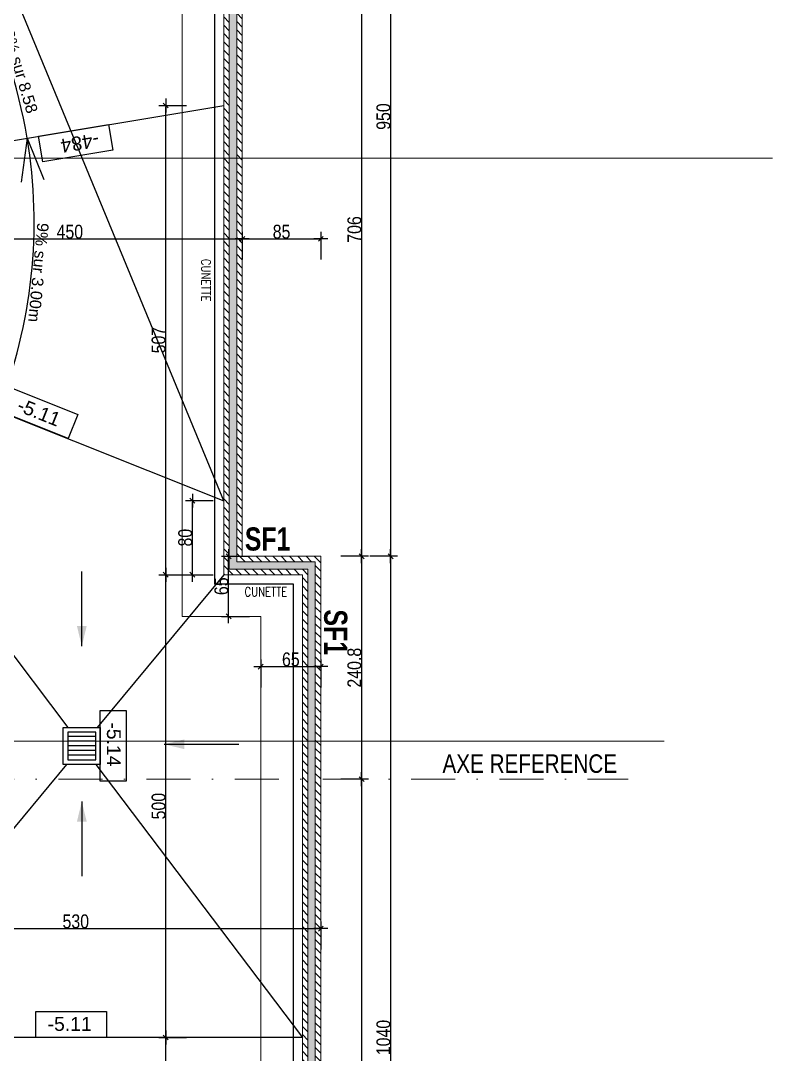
# Model space of a CAD drawing. Header units: centimetres. Extents: x -4990 to 114398, y -61489 to -12305.
# Drawn here: x 66987 to 67800, y -20001 to -18884 of the extents above; entities that cross this region are included whole.
import ezdxf
from ezdxf.enums import TextEntityAlignment as Align

# ---------------------------------------------------------------- set-up
doc = ezdxf.new("R2010")
doc.units = ezdxf.units.CM
doc.header["$LTSCALE"] = 0.5
doc.linetypes.add('TIRETPT2', pattern=[12.7, 6.35, -3.175, 0, -3.175])
doc.layers.get('DEFPOINTS').update_dxf_attribs({"linetype": 'CONTINUOUS'})
for name, color, linetype in [('01_cote_gen', 4, 'CONTINUOUS'), ('01_linteaux', 2, 'CONTINUOUS'), ('01_poch_murs', 253, 'CONTINUOUS'), ('01_texte', 230, 'CONTINUOUS'), ('AA_COTES', 2, 'CONTINUOUS')]:
    doc.layers.add(name, color=color, linetype=linetype)
doc.layers.add('01_murs_coup', color=5, linetype='CONTINUOUS', lineweight=60)
doc.layers.add('01_sem', color=42, linetype='CONTINUOUS', lineweight=15)
doc.styles.add('ARIAL', font='arial.ttf')
doc.styles.add('impact', font='impact.ttf')
doc.styles.add('MATTE_TXT', font='arial.ttf')
doc.styles.add('SIMPLEX1', font='SIMPLEX.shx', dxfattribs={"width": 0.8, "height": 10})
doc.styles.get("Standard").update_dxf_attribs({"font": 'arial.ttf'})
doc.styles.add('STYLE2', font='ARIALN.TTF')
doc.dimstyles.new('JB50', dxfattribs={"dimscale": 0.1, "dimtxt": 150, "dimasz": 15, "dimexe": 0.1, "dimexo": 0.1, "dimgap": 0.09, "dimtad": 1, "dimdec": 1, "dimdsep": 46, "dimtxsty": 'STYLE2', "dimblk1": 'BOND_G', "dimblk2": 'BOND_D', "dimsah": 1, "dimcen": 1.5, "dimdle": 0.01, "dimse1": 1, "dimse2": 1, "dimclrd": 4, "dimclre": 2, "dimclrt": 6, "dimazin": 2, "dimtfac": 2.333333, "dimtdec": 1, "dimtix": 1, "dimtmove": 2, "dimatfit": 3, "dimldrblk": 'BOND_G', "dimfxl": 1, "dimtolj": 1, "dimtzin": 0, "dimarcsym": 0})
pattern_1 = [(315, (86033.132, 37511.667), (4.49012806, 4.49012806), [])]

# ---------------------------------------------------------------- blocks, each defined once
blk = doc.blocks.new('BOND_G')
at = {"layer": 'AA_COTES', "color": 0}
for p, q in [((0, -5), (0, 15)), ((5, 0), (-5, 0)), ((1.77, 1.77), (-1.77, -1.77))]:
    blk.add_line(p, q, dxfattribs=at)
blk = doc.blocks.new('BOND_D')
at = {"layer": 'AA_COTES', "color": 0}
for p, q in [((5, 0), (-5, 0)), ((-1.77, -1.77), (1.77, 1.77)), ((0, 5), (0, -15))]:
    blk.add_line(p, q, dxfattribs=at)
blk = doc.blocks.new('*D1121')
at = {"layer": '01_cote_gen', "color": 4, "lineweight": -2, "transparency": 16777216}
blk.add_line((67386.8, -19464.6), (67386.8, -20501.6), dxfattribs=at)
at = {"layer": 'DEFPOINTS', "color": 0, "transparency": 16777216}
for p in [(67344, -19463.1), (67344, -20503.1), (67386.8, -20503.1)]:
    blk.add_point(p, dxfattribs=at)
at = {"layer": '01_cote_gen', "color": 4, "lineweight": -2, "transparency": 16777216, "xscale": 1.5, "yscale": 1.5, "zscale": 1.5}
for name, p, rotation in [('BOND_G', (67386.8, -19463.1), 90), ('BOND_D', (67386.8, -20503.1), 270)]:
    blk.add_blockref(name, p, dxfattribs=dict(at, rotation=rotation))
at = {"layer": '01_cote_gen', "color": 6, "transparency": 16777216, "insert": (67379.1, -19983.1), "char_height": 15, "attachment_point": 5, "rotation": 90, "style": 'STYLE2'}
blk.add_mtext('\\A1;1040', dxfattribs=at)
blk = doc.blocks.new('*D1122')
at = {"layer": '01_cote_gen', "color": 4, "lineweight": -2, "transparency": 16777216}
blk.add_line((67386.8, -18514.5), (67386.8, -19461.6), dxfattribs=at)
at = {"layer": 'DEFPOINTS', "color": 0, "transparency": 16777216}
for p in [(67259, -18513), (67344, -19463.1), (67386.8, -19463.1)]:
    blk.add_point(p, dxfattribs=at)
at = {"layer": '01_cote_gen', "color": 4, "lineweight": -2, "transparency": 16777216, "xscale": 1.5, "yscale": 1.5, "zscale": 1.5}
for name, p, rotation in [('BOND_G', (67386.8, -18513), 90), ('BOND_D', (67386.8, -19463.1), 270)]:
    blk.add_blockref(name, p, dxfattribs=dict(at, rotation=rotation))
at = {"layer": '01_cote_gen', "color": 6, "transparency": 16777216, "insert": (67379.1, -18988), "char_height": 15, "attachment_point": 5, "rotation": 90, "style": 'STYLE2'}
blk.add_mtext('\\A1;950', dxfattribs=at)
blk = doc.blocks.new('*D1125')
at = {"layer": '01_cote_gen', "color": 4, "lineweight": -2, "transparency": 16777216}
blk.add_line((67355.4, -18758.5), (67355.4, -19461.6), dxfattribs=at)
at = {"layer": 'DEFPOINTS', "color": 0, "transparency": 16777216}
for p in [(67307, -18757), (67344, -19463.1), (67355.4, -19463.1)]:
    blk.add_point(p, dxfattribs=at)
at = {"layer": '01_cote_gen', "color": 4, "lineweight": -2, "transparency": 16777216, "xscale": 1.5, "yscale": 1.5, "zscale": 1.5}
for name, p, rotation in [('BOND_G', (67355.4, -18757), 90), ('BOND_D', (67355.4, -19463.1), 270)]:
    blk.add_blockref(name, p, dxfattribs=dict(at, rotation=rotation))
at = {"layer": '01_cote_gen', "color": 6, "transparency": 16777216, "insert": (67347.7, -19110), "char_height": 15, "attachment_point": 5, "rotation": 90, "style": 'STYLE2'}
blk.add_mtext('\\A1;706', dxfattribs=at)
blk = doc.blocks.new('*D1126')
at = {"layer": '01_cote_gen', "color": 4, "lineweight": -2, "transparency": 16777216}
blk.add_line((67143.7, -20481.6), (67143.7, -19984.6), dxfattribs=at)
at = {"layer": 'DEFPOINTS', "color": 0, "transparency": 16777216}
for p in [(67143.7, -19983.1), (67198.6, -19983.1), (67198.6, -20483.1)]:
    blk.add_point(p, dxfattribs=at)
at = {"layer": '01_cote_gen', "color": 4, "lineweight": -2, "transparency": 16777216, "xscale": 1.5, "yscale": 1.5, "zscale": 1.5}
for name, p, rotation in [('BOND_D', (67143.7, -19983.1), 90), ('BOND_G', (67143.7, -20483.1), 270)]:
    blk.add_blockref(name, p, dxfattribs=dict(at, rotation=rotation))
at = {"layer": '01_cote_gen', "color": 6, "transparency": 16777216, "insert": (67136, -20233.1), "char_height": 15, "attachment_point": 5, "rotation": 90, "style": 'STYLE2'}
blk.add_mtext('\\A1;500', dxfattribs=at)
blk = doc.blocks.new('*D1127')
at = {"layer": '01_cote_gen', "color": 4, "lineweight": -2, "transparency": 16777216}
blk.add_line((67143.7, -19981.6), (67143.7, -19484.6), dxfattribs=at)
at = {"layer": 'DEFPOINTS', "color": 0, "transparency": 16777216}
for p in [(67143.7, -19483.1), (67216.8, -19483.1), (67179.2, -19983.1)]:
    blk.add_point(p, dxfattribs=at)
at = {"layer": '01_cote_gen', "color": 4, "lineweight": -2, "transparency": 16777216, "xscale": 1.5, "yscale": 1.5, "zscale": 1.5}
for name, p, rotation in [('BOND_D', (67143.7, -19483.1), 90), ('BOND_G', (67143.7, -19983.1), 270)]:
    blk.add_blockref(name, p, dxfattribs=dict(at, rotation=rotation))
at = {"layer": '01_cote_gen', "color": 6, "transparency": 16777216, "insert": (67136, -19733.1), "char_height": 15, "attachment_point": 5, "rotation": 90, "style": 'STYLE2'}
blk.add_mtext('\\A1;500', dxfattribs=at)
blk = doc.blocks.new('*D1156')
at = {"layer": '01_cote_gen', "color": 4, "lineweight": -2, "transparency": 16777216}
blk.add_line((67355.4, -19464.6), (67355.4, -19702.4), dxfattribs=at)
at = {"layer": 'DEFPOINTS', "color": 0, "transparency": 16777216}
for p in [(67332.9, -19463.1), (67332.9, -19703.9), (67355.4, -19703.9)]:
    blk.add_point(p, dxfattribs=at)
at = {"layer": '01_cote_gen', "color": 4, "lineweight": -2, "transparency": 16777216, "xscale": 1.5, "yscale": 1.5, "zscale": 1.5}
for name, p, rotation in [('BOND_G', (67355.4, -19463.1), 90), ('BOND_D', (67355.4, -19703.9), 270)]:
    blk.add_blockref(name, p, dxfattribs=dict(at, rotation=rotation))
at = {"layer": '01_cote_gen', "color": 6, "transparency": 16777216, "insert": (67347.7, -19583.5), "char_height": 15, "attachment_point": 5, "rotation": 90, "style": 'STYLE2'}
blk.add_mtext('\\A1;240.8', dxfattribs=at)
blk = doc.blocks.new('*D1157')
at = {"layer": '01_cote_gen', "color": 4, "lineweight": -2, "transparency": 16777216}
blk.add_line((67355.4, -19705.4), (67355.4, -20501.6), dxfattribs=at)
at = {"layer": 'DEFPOINTS', "color": 0, "transparency": 16777216}
for p in [(67332.9, -19703.9), (67311.4, -20503.1), (67355.4, -20503.1)]:
    blk.add_point(p, dxfattribs=at)
at = {"layer": '01_cote_gen', "color": 4, "lineweight": -2, "transparency": 16777216, "xscale": 1.5, "yscale": 1.5, "zscale": 1.5}
for name, p, rotation in [('BOND_G', (67355.4, -19703.9), 90), ('BOND_D', (67355.4, -20503.1), 270)]:
    blk.add_blockref(name, p, dxfattribs=dict(at, rotation=rotation))
at = {"layer": '01_cote_gen', "color": 6, "transparency": 16777216, "insert": (67347.7, -20103.5), "char_height": 15, "attachment_point": 5, "rotation": 90, "style": 'STYLE2'}
blk.add_mtext('\\A1;799.2', dxfattribs=at)
blk = doc.blocks.new('*D1158')
at = {"layer": '01_cote_gen', "color": 4, "lineweight": -2, "transparency": 16777216}
blk.add_line((67172.5, -19481.6), (67172.5, -19404.5), dxfattribs=at)
at = {"layer": 'DEFPOINTS', "color": 0, "transparency": 16777216}
for p in [(67172.5, -19403), (67206.4, -19403), (67206.4, -19483.1)]:
    blk.add_point(p, dxfattribs=at)
at = {"layer": '01_cote_gen', "color": 4, "lineweight": -2, "transparency": 16777216, "xscale": 1.5, "yscale": 1.5, "zscale": 1.5}
for name, p, rotation in [('BOND_D', (67172.5, -19403), 90), ('BOND_G', (67172.5, -19483.1), 270)]:
    blk.add_blockref(name, p, dxfattribs=dict(at, rotation=rotation))
at = {"layer": '01_cote_gen', "color": 6, "transparency": 16777216, "insert": (67164.8, -19443), "char_height": 15, "attachment_point": 5, "rotation": 90, "style": 'STYLE2'}
blk.add_mtext('\\A1;80', dxfattribs=at)
blk = doc.blocks.new('*D1174')
at = {"layer": '01_cote_gen', "color": 4, "lineweight": -2, "transparency": 16777216}
blk.add_line((66777.9, -19120.1), (67224.9, -19120.1), dxfattribs=at)
at = {"layer": 'DEFPOINTS', "color": 0, "transparency": 16777216}
for p in [(67226.4, -19095.9), (67226.4, -19120.1), (66776.4, -19183.5)]:
    blk.add_point(p, dxfattribs=at)
at = {"layer": '01_cote_gen', "color": 4, "lineweight": -2, "transparency": 16777216, "xscale": 1.5, "yscale": 1.5, "zscale": 1.5, "rotation": 180}
blk.add_blockref('BOND_G', (66776.4, -19120.1), dxfattribs=at)
at = {"layer": '01_cote_gen', "color": 4, "lineweight": -2, "transparency": 16777216, "xscale": 1.5, "yscale": 1.5, "zscale": 1.5}
blk.add_blockref('BOND_D', (67226.4, -19120.1), dxfattribs=at)
at = {"layer": '01_cote_gen', "color": 6, "transparency": 16777216, "insert": (67040, -19112.5), "char_height": 15, "attachment_point": 5, "style": 'STYLE2'}
blk.add_mtext('\\A1;450', dxfattribs=at)
blk = doc.blocks.new('*D1221')
at = {"layer": '01_cote_gen', "color": 4, "lineweight": -2, "transparency": 16777216}
blk.add_line((66782.9, -19865.4), (67309.9, -19865.4), dxfattribs=at)
at = {"layer": 'DEFPOINTS', "color": 0, "transparency": 16777216}
for p in [(67311.4, -19865.4), (67311.4, -19910.5), (66781.4, -19924.9)]:
    blk.add_point(p, dxfattribs=at)
at = {"layer": '01_cote_gen', "color": 4, "lineweight": -2, "transparency": 16777216, "xscale": 1.5, "yscale": 1.5, "zscale": 1.5, "rotation": 180}
blk.add_blockref('BOND_G', (66781.4, -19865.4), dxfattribs=at)
at = {"layer": '01_cote_gen', "color": 4, "lineweight": -2, "transparency": 16777216, "xscale": 1.5, "yscale": 1.5, "zscale": 1.5}
blk.add_blockref('BOND_D', (67311.4, -19865.4), dxfattribs=at)
at = {"layer": '01_cote_gen', "color": 6, "transparency": 16777216, "insert": (67046.4, -19857.7), "char_height": 15, "attachment_point": 5, "style": 'STYLE2'}
blk.add_mtext('\\A1;530', dxfattribs=at)
blk = doc.blocks.new('*D1249')
at = {"layer": '01_cote_gen', "color": 4, "lineweight": -2, "transparency": 16777216}
blk.add_line((67227.9, -19120.1), (67309.9, -19120.1), dxfattribs=at)
at = {"layer": 'DEFPOINTS', "color": 0, "transparency": 16777216}
for p in [(67311.4, -19120.1), (67226.4, -19437.3), (67311.4, -19463.1)]:
    blk.add_point(p, dxfattribs=at)
at = {"layer": '01_cote_gen', "color": 4, "lineweight": -2, "transparency": 16777216, "xscale": 1.5, "yscale": 1.5, "zscale": 1.5, "rotation": 180}
blk.add_blockref('BOND_G', (67226.4, -19120.1), dxfattribs=at)
at = {"layer": '01_cote_gen', "color": 4, "lineweight": -2, "transparency": 16777216, "xscale": 1.5, "yscale": 1.5, "zscale": 1.5}
blk.add_blockref('BOND_D', (67311.4, -19120.1), dxfattribs=at)
at = {"layer": '01_cote_gen', "color": 6, "transparency": 16777216, "insert": (67268.9, -19112.5), "char_height": 15, "attachment_point": 5, "style": 'STYLE2'}
blk.add_mtext('\\A1;85', dxfattribs=at)
blk = doc.blocks.new('*D1334')
at = {"layer": '01_cote_gen', "color": 4, "lineweight": -2, "transparency": 16777216}
blk.add_line((67247.9, -19582.3), (67309.9, -19582.3), dxfattribs=at)
at = {"layer": 'DEFPOINTS', "color": 0, "transparency": 16777216}
for p in [(67246.4, -19583), (67311.4, -19582.3), (67311.4, -19583)]:
    blk.add_point(p, dxfattribs=at)
at = {"layer": '01_cote_gen', "color": 4, "lineweight": -2, "transparency": 16777216, "xscale": 1.5, "yscale": 1.5, "zscale": 1.5, "rotation": 180}
blk.add_blockref('BOND_G', (67246.4, -19582.3), dxfattribs=at)
at = {"layer": '01_cote_gen', "color": 4, "lineweight": -2, "transparency": 16777216, "xscale": 1.5, "yscale": 1.5, "zscale": 1.5}
blk.add_blockref('BOND_D', (67311.4, -19582.3), dxfattribs=at)
at = {"layer": '01_cote_gen', "color": 6, "transparency": 16777216, "insert": (67278.9, -19574.6), "char_height": 15, "attachment_point": 5, "style": 'STYLE2'}
blk.add_mtext('\\A1;65', dxfattribs=at)
blk = doc.blocks.new('*D1335')
at = {"layer": '01_cote_gen', "color": 4, "lineweight": -2, "transparency": 16777216}
blk.add_line((67211.6, -19526.5), (67211.6, -19464.6), dxfattribs=at)
at = {"layer": 'DEFPOINTS', "color": 0, "transparency": 16777216}
for p in [(67211.6, -19463.1), (67226.4, -19463.1), (67212.1, -19528)]:
    blk.add_point(p, dxfattribs=at)
at = {"layer": '01_cote_gen', "color": 4, "lineweight": -2, "transparency": 16777216, "xscale": 1.5, "yscale": 1.5, "zscale": 1.5}
for name, p, rotation in [('BOND_D', (67211.6, -19463.1), 90), ('BOND_G', (67211.6, -19528), 270)]:
    blk.add_blockref(name, p, dxfattribs=dict(at, rotation=rotation))
at = {"layer": '01_cote_gen', "color": 6, "transparency": 16777216, "insert": (67203.9, -19495.5), "char_height": 15, "attachment_point": 5, "rotation": 90, "style": 'STYLE2'}
blk.add_mtext('\\A1;65', dxfattribs=at)
blk = doc.blocks.new('*D1345')
at = {"layer": '01_poch_murs', "color": 4, "lineweight": -2, "transparency": 16777216}
blk.add_line((67143.7, -19481.6), (67143.7, -18977.5), dxfattribs=at)
at = {"layer": 'DEFPOINTS', "color": 0, "transparency": 16777216}
for p in [(67143.7, -18976), (67206.4, -18976), (67206.4, -19483.1)]:
    blk.add_point(p, dxfattribs=at)
at = {"layer": '01_poch_murs', "color": 4, "lineweight": -2, "transparency": 16777216, "xscale": 1.5, "yscale": 1.5, "zscale": 1.5}
for name, p, rotation in [('BOND_D', (67143.7, -18976), 90), ('BOND_G', (67143.7, -19483.1), 270)]:
    blk.add_blockref(name, p, dxfattribs=dict(at, rotation=rotation))
at = {"layer": '01_poch_murs', "color": 6, "transparency": 16777216, "insert": (67136, -19229.5), "char_height": 15, "attachment_point": 5, "rotation": 90, "style": 'STYLE2'}
blk.add_mtext('\\A1;507', dxfattribs=at)

msp = doc.modelspace()

# ---------------------------------------------------------------- hatches: boundary and pattern name
at = {"layer": '01_poch_murs'}
h = msp.add_hatch(dxfattribs=at)
h.set_pattern_fill('ANSI31', color=256, scale=2, angle=-90)
h.set_pattern_definition(pattern_1)
h.paths.add_polyline_path([(67311.403, -19703.865), (67311.402, -19463.059), (67226.41, -19463.059), (67226.41, -18757.011), (67220.41, -18757.011), (67220.41, -19469.059), (67305.402, -19469.059), (67305.403, -19703.865)])
h.paths.add_polyline_path([(67297.403, -19703.865), (67297.402, -19477.059), (67212.41, -19477.059), (67212.41, -18757.011), (67206.41, -18757.011), (67206.41, -18767.011), (67206.41, -19483.059), (67291.402, -19483.059), (67291.403, -19703.865)])
h = msp.add_hatch(color=256, dxfattribs=at)
h.dxf.hatch_style = 1
h.paths.add_polyline_path([(67305.403, -19703.865), (67305.402, -19469.059), (67220.41, -19469.059), (67220.41, -18756.947), (67212.41, -18756.947), (67212.41, -19477.059), (67297.402, -19477.059), (67297.403, -19703.865)])
h = msp.add_hatch(color=256, dxfattribs=at)
h.dxf.hatch_style = 1
h.paths.add_polyline_path([(67305.405, -20497.059), (67305.403, -19703.865), (67297.403, -19703.865), (67297.405, -20489.059), (66771.401, -20489.059), (66771.401, -20497.059), (66986.401, -20497.059), (66986.401, -20571.059), (66777.401, -20571.059), (66777.401, -20799.51), (66785.401, -20799.155), (66785.401, -20579.059), (66994.401, -20579.059), (66994.401, -20497.059)])
h = msp.add_hatch(dxfattribs=at)
h.set_pattern_fill('ANSI31', color=256, scale=2, angle=-90)
h.set_pattern_definition(pattern_1)
h.paths.add_polyline_path([(67311.405, -20503.059), (67311.403, -19703.865), (67305.403, -19703.865), (67305.405, -20497.059), (66994.401, -20497.059), (66994.401, -20579.059), (66785.401, -20579.059), (66785.401, -20799.155), (66791.401, -20798.889), (66791.401, -20585.059), (67000.401, -20585.059), (67000.401, -20503.059)])
h.paths.add_polyline_path([(67297.405, -20489.059), (67297.403, -19703.865), (67291.403, -19703.865), (67291.405, -20483.059), (66791.401, -20483.059), (66781.401, -20483.059), (66781.401, -20489.059)])

# ---------------------------------------------------------------- linework, layer by layer
at = {"layer": '01_linteaux', "linetype": 'Continuous', "lineweight": 0}
for p, q in [((67212.41, -18498.68), (67212.41, -19477.059)), ((67220.41, -19469.059), (67220.41, -18506.868)), ((67212.41, -19477.059), (67297.402, -19477.059)), ((67305.402, -19469.059), (67220.41, -19469.059)), ((67297.402, -19477.059), (67297.405, -20489.059)), ((67305.405, -20497.059), (67305.402, -19469.059))]:
    msp.add_line(p, q, dxfattribs=at)
at = {"layer": '01_murs_coup', "linetype": 'Continuous', "lineweight": 0}
for p, q in [((67206.41, -18492.539), (67206.41, -19483.059)), ((67226.41, -19463.059), (67226.41, -18513.009)), ((64874.367, -19032.805), (67799.536, -19032.805)), ((67311.402, -19463.059), (67226.41, -19463.059)), ((67311.405, -20503.059), (67311.402, -19463.059)), ((67206.41, -19483.059), (67291.402, -19483.059)), ((67291.402, -19483.059), (67291.405, -20483.059)), ((65190.355, -19662.842), (67682.663, -19662.842))]:
    msp.add_line(p, q, dxfattribs=at)
at = {"layer": '01_murs_coup', "linetype": 'TIRETPT2', "lineweight": 0, "ltscale": 15}
msp.add_line((65883.407, -19703.865), (67643.663, -19703.865), dxfattribs=at)
at = {"layer": '01_sem', "linetype": 'Continuous', "lineweight": 0}
for p, q in [((67161.41, -18787.011), (67161.41, -19528.039)), ((67161.41, -19528.039), (67246.405, -19528.039)), ((67246.405, -19528.039), (67246.405, -20437.539))]:
    msp.add_line(p, q, dxfattribs=at)
at = {"layer": '01_texte'}
for p, q in [((67206.41, -19403.022), (66899.771, -18660.865)), ((67196.41, -18767.011), (67196.41, -19493.059)), ((66786.401, -19045.839), (67206.41, -18976.032)), ((66993.865, -19011.211), (66987.204, -19059.046)), ((66993.865, -19011.211), (67012.013, -19055.968)), ((66786.401, -19235.881), (67206.41, -19403.022)), ((67052.921, -19560.259), (67052.921, -19479.572)), ((67196.41, -19493.059), (67281.402, -19493.059)), ((67281.402, -19493.059), (67281.405, -20473.059)), ((67142.027, -19666.232), (67222.714, -19666.232)), ((67052.921, -19728.026), (67052.921, -19808.713))]:
    msp.add_line(p, q, dxfattribs=at)
at = {"layer": '01_texte', "linetype": 'Continuous', "ltscale": 4}
for p, q in [((66786.401, -19315.866), (67037.782, -19647.982)), ((67206.41, -19483.059), (67069.521, -19647.982)), ((67036.32, -19687.982), (66791.401, -19983.059)), ((67068.059, -19687.982), (67291.405, -19983.059)), ((67291.405, -19983.059), (66791.401, -19983.059))]:
    msp.add_line(p, q, dxfattribs=at)
at = {"layer": '01_texte'}
for points in [[(67086.436, -19024.202), (67010.91, -19036.844), (67006.272, -19009.134), (67081.798, -18996.491)], [(66977.558, -19281.398), (67048.696, -19309.742), (67038.297, -19335.842), (66967.158, -19307.499)], [(67101.017, -19629.693), (67101.017, -19706.27), (67072.921, -19706.27), (67072.921, -19629.693)], [(67003.114, -19954.963), (67079.692, -19954.963), (67079.692, -19983.059), (67003.114, -19983.059)]]:
    msp.add_lwpolyline(points, close=True, dxfattribs=at)
for points in [[(67072.921, -19647.982), (67072.921, -19687.982), (67032.921, -19687.982), (67032.921, -19647.982), (67072.921, -19647.982)], [(67067.921, -19652.982), (67037.921, -19652.982), (67037.921, -19682.982), (67067.921, -19682.982), (67067.921, -19652.982)], [(67067.921, -19657.982), (67037.921, -19657.982)], [(67067.921, -19662.982), (67037.921, -19662.982)], [(67067.921, -19667.982), (67037.921, -19667.982)], [(67067.921, -19672.982), (67037.921, -19672.982)], [(67067.921, -19677.982), (67037.921, -19677.982)]]:
    msp.add_lwpolyline(points, dxfattribs=at)
for start, end in [(9.502826, 45.616556), (338.276526, 9.502826)]:
    msp.add_arc((66451.412, -19102.014), 550, start, end, dxfattribs=at)
for points in [[(67052.921, -19560.259), (67047.664, -19538.56), (67052.921, -19538.56)], [(67052.921, -19560.259), (67058.178, -19538.56), (67052.921, -19538.56)], [(67142.027, -19666.232), (67163.726, -19660.975), (67163.726, -19666.232)], [(67142.027, -19666.232), (67163.726, -19671.489), (67163.726, -19666.232)], [(67052.921, -19728.026), (67047.664, -19749.726), (67052.921, -19749.726)], [(67052.921, -19728.026), (67058.178, -19749.726), (67052.921, -19749.726)]]:
    msp.add_solid(points, dxfattribs=at)

# ---------------------------------------------------------------- texts
for s, height, rotation, style, p in [('-484', 15, 189.502826, 'ARIAL', (67070.339, -19005.666)), ('-5.11', 15, 338.276526, 'ARIAL', (66981.714, -19305.595)), ('SF1', 25, 270, 'impact', (67314.935, -19520.55)), ('-5.14', 15, 270, 'ARIAL', (67080.077, -19642.51))]:
    msp.add_text(s, height=height, rotation=rotation, dxfattribs=dict(at, style=style)).set_placement(p)
at = {"layer": '01_texte', "style": 'SIMPLEX1', "width": 0.8}
msp.add_text('CUNETTE', height=10, rotation=270, dxfattribs=at).set_placement((67182.161, -19141.642))
at = {"layer": '01_texte'}
for s, height, style, p in [('SF1', 25, 'impact', (67229.222, -19456.904)), ('-5.11', 15, 'ARIAL', (67015.931, -19975.902))]:
    msp.add_text(s, height=height, dxfattribs=dict(at, style=style)).set_placement(p)
at = {"layer": '01_texte', "style": 'SIMPLEX1', "width": 0.8}
msp.add_text('CUNETTE', height=10, dxfattribs=at).set_placement((67228.752, -19506.48))
at = {"layer": '01_texte', "style": 'MATTE_TXT', "width": 0.8}
msp.add_text('AXE REFERENCE', height=20, dxfattribs=at).set_placement((67537.278, -19703.129), align=Align.BOTTOM_CENTER)
at = {"layer": '01_texte', "char_height": 12.5, "attachment_point": 7}
for s, insert, rotation in [('{18% sur 8.58}', (66964.156, -18887.148), 286.601383), ('{9% sur 3.00m}', (67004.707, -19102.322), 264.64689)]:
    msp.add_mtext(s, dxfattribs=dict(at, insert=insert, rotation=rotation))

# ---------------------------------------------------------------- dimensions: what is measured, and where the dimension line sits
at = {"layer": '01_cote_gen'}
for base, p1, p2, picture, middle in [((67386.7682, -19463.0586), (67259.0203, -18513.0091), (67344.0122, -19463.0586), '*D1122', (67379.1006, -18988.0338)), ((67355.41, -19463.059), (67307.039, -18757.011), (67344.012, -19463.059), '*D1125', (67347.743, -19110.035)), ((67172.505, -19403.022), (67206.41, -19483.059), (67206.41, -19403.022), '*D1158', (67164.837, -19443.04)), ((67211.56, -19463.059), (67212.075, -19528.039), (67226.41, -19463.059), '*D1335', (67203.892, -19495.549)), ((67355.41, -19703.865), (67332.91, -19463.059), (67332.91, -19703.865), '*D1156', (67347.743, -19583.462)), ((67386.768, -20503.059), (67344.012, -19463.059), (67344.015, -20503.059), '*D1121', (67379.101, -19983.059)), ((67143.689, -19483.059), (67179.232, -19983.059), (67216.85, -19483.059), '*D1127', (67136.022, -19733.059)), ((67355.41, -20503.059), (67332.91, -19703.865), (67311.405, -20503.059), '*D1157', (67347.743, -20103.462)), ((67143.689, -19983.059), (67198.619, -20483.059), (67198.619, -19983.059), '*D1126', (67136.022, -20233.059))]:
    dim = msp.add_linear_dim(base=base, p1=p1, p2=p2, angle=270, dimstyle='JB50', dxfattribs=at)
    dim.commit()
    dim.dimension.update_dxf_attribs({"geometry": picture, "text_midpoint": middle})
dim = msp.add_linear_dim(base=(67226.41, -19120.13), p1=(66776.401, -19183.509), p2=(67226.41, -19095.929), dimstyle='JB50', dxfattribs=at)
dim.commit()
dim.dimension.update_dxf_attribs({"geometry": '*D1174', "text_midpoint": (67040.022, -19112.462), "dimtype": 160})
for base, p1, p2, picture, middle in [((67311.402, -19120.13), (67226.41, -19437.263), (67311.402, -19463.059), '*D1249', (67268.906, -19112.462)), ((67311.402, -19582.276), (67246.405, -19582.969), (67311.402, -19582.968), '*D1334', (67278.904, -19574.609)), ((67311.403, -19865.413), (66781.401, -19924.911), (67311.403, -19910.451), '*D1221', (67046.402, -19857.745))]:
    dim = msp.add_linear_dim(base=base, p1=p1, p2=p2, dimstyle='JB50', dxfattribs=at)
    dim.commit()
    dim.dimension.update_dxf_attribs({"geometry": picture, "text_midpoint": middle})
at = {"layer": '01_poch_murs'}
dim = msp.add_linear_dim(base=(67143.689, -18976.032), p1=(67206.41, -19483.059), p2=(67206.41, -18976.032), angle=270, dimstyle='JB50', dxfattribs=at)
dim.commit()
dim.dimension.update_dxf_attribs({"geometry": '*D1345', "text_midpoint": (67136.022, -19229.545)})

doc.saveas('drawing.dxf')
